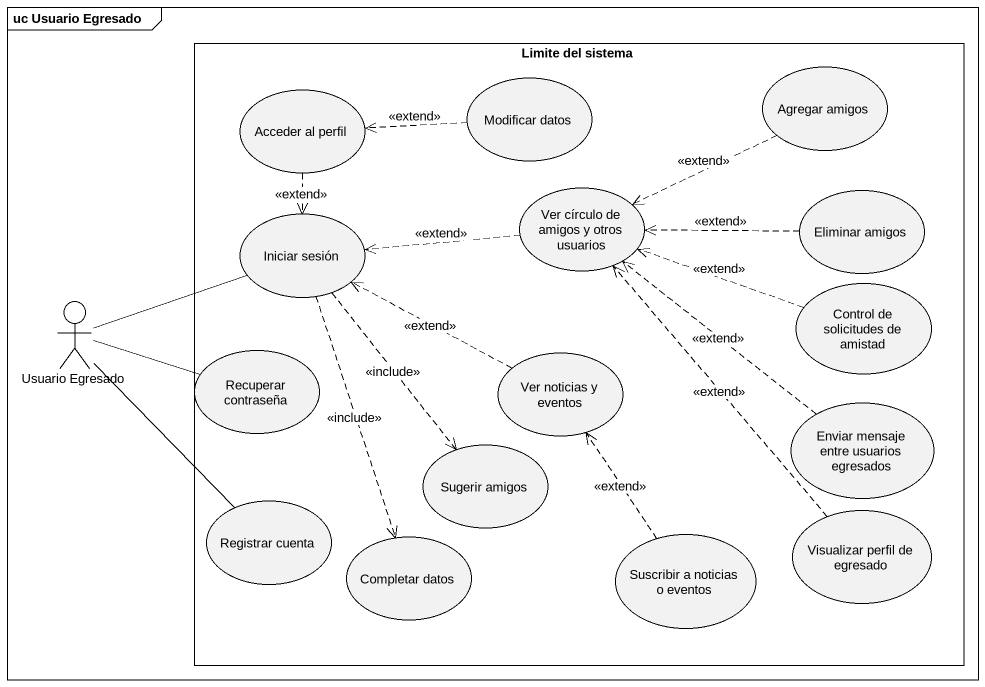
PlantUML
@startuml
mainframe uc Usuario Egresado
rectangle "Limite del sistema" as Limite_del_sistema {
  usecase "Modificar datos" as Modificar_datos
  usecase "Agregar amigos" as Agregar_amigos
  usecase "Acceder al perfil" as Acceder_al_perfil
  usecase "Iniciar sesión" as Iniciar_sesión
  usecase "Ver círculo de amigos y otros usuarios" as Ver_círculo_de_amigos_y
  usecase "Eliminar amigos" as Eliminar_amigos
  usecase "Control de solicitudes de amistad" as Control_de_solicitudes_de
  usecase "Recuperar contraseña" as Recuperar_contraseña
  usecase "Ver noticias y eventos" as Ver_noticias_y_eventos
  usecase "Sugerir amigos" as Sugerir_amigos
  usecase "Enviar mensaje entre usuarios egresados" as Enviar_mensaje_entre
  usecase "Registrar cuenta" as Registrar_cuenta
  usecase "Completar datos" as Completar_datos
  usecase "Suscribir a noticias o eventos" as Suscribir_a_noticias_o
  usecase "Visualizar perfil de egresado" as Visualizar_perfil_de
}
actor "Usuario Egresado" as Usuario_Egresado
Modificar_datos .left.> Acceder_al_perfil : <<extend>>
Agregar_amigos .left.> Ver_círculo_de_amigos_y : <<extend>>
Acceder_al_perfil ..> Iniciar_sesión : <<extend>>
Iniciar_sesión ..> Sugerir_amigos : <<include>>
Iniciar_sesión ..> Completar_datos : <<include>>
Ver_círculo_de_amigos_y .left.> Iniciar_sesión : <<extend>>
Eliminar_amigos .left.> Ver_círculo_de_amigos_y : <<extend>>
Control_de_solicitudes_de .left.> Ver_círculo_de_amigos_y : <<extend>>
Usuario_Egresado -right- Iniciar_sesión
Usuario_Egresado -right- Recuperar_contraseña
Usuario_Egresado -- Registrar_cuenta
Ver_noticias_y_eventos .left.> Iniciar_sesión : <<extend>>
Enviar_mensaje_entre .up.> Ver_círculo_de_amigos_y : <<extend>>
Suscribir_a_noticias_o .up.> Ver_noticias_y_eventos : <<extend>>
Visualizar_perfil_de .up.> Ver_círculo_de_amigos_y : <<extend>>
@enduml
